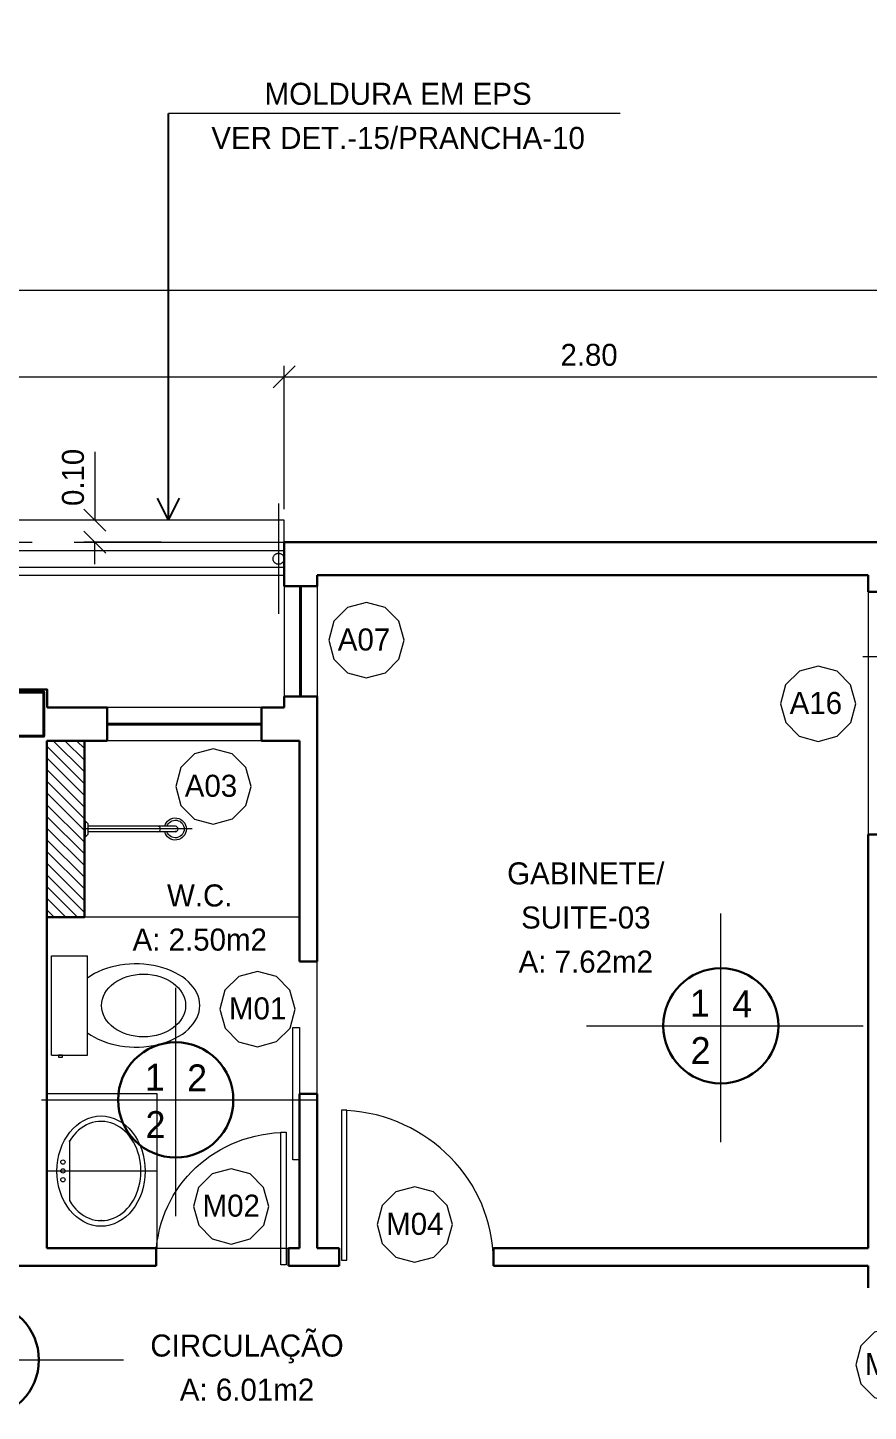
# Model space of a CAD drawing. Header units: metres. Extents: x 2.9 to 62.3, y 8 to 50.1.
# Drawn here: x 41.85 to 45.66, y 38.75 to 45.02 of the extents above; entities that cross this region are included whole.
import ezdxf
from ezdxf.enums import TextEntityAlignment as Align

# ---------------------------------------------------------------- set-up
doc = ezdxf.new("R2010")
doc.units = ezdxf.units.M
doc.header["$MEASUREMENT"] = 0
for name, pattern in [('DGN Style 2', [1.009767, 0.60586, -0.403907]), ('DGN Style 3', [1.413674, 1.009767, -0.403907]), ('DGN Style 4', [1.616637, 0.807814, -0.403907, 0.00101, -0.403907])]:
    doc.linetypes.add(name, pattern=pattern)
doc.layers.get('Defpoints').update_dxf_attribs({"lineweight": 0})
for name, color, linetype, lineweight in [('00-EDIFICACOES TÉRREO', 7, 'Continuous', 0), ('24 - Textos Gerais', 7, 'Continuous', 0), ('34 - Mobiliário', 7, 'Continuous', 0), ('CORNIJAS_VAR NA PLANTA PTIPO 1', 7, 'Continuous', 0), ('Cotas', 13, 'Continuous', 0), ('Level 1', 7, 'Continuous', 0), ('Level 12', 7, 'Continuous', 0), ('Level 24-1', 7, 'Continuous', 0), ('Level 3', 7, 'Continuous', 0), ('Level 36', 7, 'Continuous', 0), ('Level 45', 7, 'Continuous', 0), ('Level 46', 7, 'Continuous', 0), ('Level 50', 7, 'Continuous', 0), ('Level 62-1', 7, 'Continuous', 0), ('Level 7', 7, 'Continuous', 0)]:
    doc.layers.add(name, color=color, linetype=linetype, lineweight=lineweight)
doc.styles.add('Style-INTL_ENGINEERING', font='INTL_ENGINEERING.shx')
doc.dimstyles.get("Standard").update_dxf_attribs({"dimtxt": 0.18, "dimasz": 0.18, "dimexe": 0.18, "dimexo": 0.0625, "dimgap": 0.09, "dimtad": 0, "dimtih": 1, "dimtoh": 1, "dimdec": 4, "dimzin": 1, "dimdsep": 46, "dimtxsty": 'Standard', "dimcen": 0, "dimadec": 0, "dimazin": 0, "dimtfac": 1, "dimtdec": 4, "dimtofl": 0, "dimtmove": 0, "dimatfit": 3, "dimfxl": 0, "dimtolj": 1, "dimtzin": 1, "dimarcsym": 0})

# ---------------------------------------------------------------- blocks, each defined once
blk = doc.blocks.new('_Oblique')
at = {"color": 0, "linetype": 'ByBlock', "lineweight": -2}
blk.add_line((0.5, 0.5), (-0.5, -0.5), dxfattribs=at)
blk = doc.blocks.new('*D577')
at = {"layer": 'Cotas', "color": 2, "linetype": 'Continuous', "lineweight": 0}
for p, q in [((38.0346, 42.7385), (38.0346, 43.4886)), ((43.0146, 42.8385), (43.0146, 43.4886)), ((38.0346, 43.4391), (43.0146, 43.4391))]:
    blk.add_line(p, q, dxfattribs=at)
at = {"layer": 'Defpoints'}
for p in [(40.5246, 43.4391), (43.0146, 43.4391), (43.0146, 42.789), (38.0346, 42.689)]:
    blk.add_point(p, dxfattribs=at)
at = {"layer": 'Cotas', "color": 2, "linetype": 'Continuous', "lineweight": 0, "xscale": 0.0995, "yscale": 0.0995, "zscale": 0.0995, "rotation": 180}
blk.add_blockref('_Oblique', (38.0346, 43.4391), dxfattribs=at)
at = {"layer": 'Cotas', "color": 2, "linetype": 'Continuous', "lineweight": 0, "xscale": 0.0995, "yscale": 0.0995, "zscale": 0.0995}
blk.add_blockref('_Oblique', (43.0146, 43.4391), dxfattribs=at)
at = {"layer": 'Cotas', "color": 2, "linetype": 'Continuous', "lineweight": 0, "style": 'Style-INTL_ENGINEERING'}
blk.add_text('4.98', height=0.0995, dxfattribs=at).set_placement((40.3824, 43.5384), align=Align.MIDDLE_LEFT)
blk = doc.blocks.new('*D578')
at = {"layer": 'Cotas', "color": 2, "linetype": 'Continuous', "lineweight": 0}
for p, q in [((43.0146, 42.8385), (43.0146, 43.4886)), ((45.8145, 42.7385), (45.8145, 43.4886)), ((43.0146, 43.4391), (45.8145, 43.4391))]:
    blk.add_line(p, q, dxfattribs=at)
at = {"layer": 'Defpoints'}
for p in [(44.4145, 43.4391), (45.8145, 43.4391), (43.0146, 42.789), (45.8145, 42.689)]:
    blk.add_point(p, dxfattribs=at)
at = {"layer": 'Cotas', "color": 2, "linetype": 'Continuous', "lineweight": 0, "xscale": 0.0995, "yscale": 0.0995, "zscale": 0.0995, "rotation": 180}
blk.add_blockref('_Oblique', (43.0146, 43.4391), dxfattribs=at)
at = {"layer": 'Cotas', "color": 2, "linetype": 'Continuous', "lineweight": 0, "xscale": 0.0995, "yscale": 0.0995, "zscale": 0.0995}
blk.add_blockref('_Oblique', (45.8145, 43.4391), dxfattribs=at)
at = {"layer": 'Cotas', "color": 2, "linetype": 'Continuous', "lineweight": 0, "style": 'Style-INTL_ENGINEERING'}
blk.add_text('2.80', height=0.0995, dxfattribs=at).set_placement((44.2685, 43.5384), align=Align.MIDDLE_LEFT)
blk = doc.blocks.new('*D315')
at = {"layer": 'Cotas', "color": 2, "linetype": 'Continuous', "lineweight": 0}
for p, q in [((33.7253, 43.1867), (33.7253, 43.8808)), ((46.8646, 42.7385), (46.8646, 43.8808)), ((33.7253, 43.8313), (46.8646, 43.8313))]:
    blk.add_line(p, q, dxfattribs=at)
at = {"layer": 'Defpoints'}
for p in [(40.2949, 43.8313), (46.8646, 43.8313), (33.7253, 43.1372), (46.8646, 42.689)]:
    blk.add_point(p, dxfattribs=at)
at = {"layer": 'Cotas', "color": 2, "linetype": 'Continuous', "lineweight": 0, "xscale": 0.0995, "yscale": 0.0995, "zscale": 0.0995, "rotation": 180}
blk.add_blockref('_Oblique', (33.7253, 43.8313), dxfattribs=at)
at = {"layer": 'Cotas', "color": 2, "linetype": 'Continuous', "lineweight": 0, "xscale": 0.0995, "yscale": 0.0995, "zscale": 0.0995}
blk.add_blockref('_Oblique', (46.8646, 43.8313), dxfattribs=at)
at = {"layer": 'Cotas', "color": 2, "linetype": 'Continuous', "lineweight": 0, "style": 'Style-INTL_ENGINEERING'}
blk.add_text('13.14', height=0.0995, dxfattribs=at).set_placement((40.1646, 43.9306), align=Align.MIDDLE_LEFT)
blk = doc.blocks.new('*U132')
at = {"layer": '00-EDIFICACOES TÉRREO', "color": 4, "linetype": 'Continuous', "lineweight": 0, "flags": 128}
blk.add_lwpolyline([(0.00342, 0), (0.00294, 0.00172), (0.00172, 0.00296), (0, 0.00342), (-0.00171, 0.00296), (-0.00296, 0.00172), (-0.00341, 0), (-0.00294, -0.00171), (-0.00172, -0.00295), (-0.00001, -0.00341), (0.00173, -0.00294), (0.00295, -0.00171)], close=True, dxfattribs=at)
at = {"layer": '00-EDIFICACOES TÉRREO', "color": 4, "linetype": 'Continuous', "lineweight": 0, "style": 'Style-INTL_ENGINEERING'}
blk.add_text('A03', height=0.001999, rotation=359.9999, dxfattribs=at).set_placement((-0.00259, -0.00093))
blk = doc.blocks.new('*U133')
at = {"layer": '00-EDIFICACOES TÉRREO', "color": 4, "linetype": 'Continuous', "lineweight": 0, "flags": 128}
blk.add_lwpolyline([(0.00342, 0), (0.00294, 0.00172), (0.00172, 0.00296), (0, 0.00342), (-0.00171, 0.00296), (-0.00296, 0.00172), (-0.00341, 0), (-0.00294, -0.00171), (-0.00172, -0.00295), (-0.00001, -0.00341), (0.00173, -0.00294), (0.00295, -0.00171)], close=True, dxfattribs=at)
at = {"layer": '00-EDIFICACOES TÉRREO', "color": 4, "linetype": 'Continuous', "lineweight": 0, "style": 'Style-INTL_ENGINEERING'}
blk.add_text('M02', height=0.001999, rotation=359.9999, dxfattribs=at).set_placement((-0.00259, -0.00093))
blk = doc.blocks.new('*U134')
at = {"layer": '00-EDIFICACOES TÉRREO', "color": 4, "linetype": 'Continuous', "lineweight": 0, "flags": 128}
blk.add_lwpolyline([(0.00342, 0), (0.00294, 0.00172), (0.00172, 0.00296), (0, 0.00342), (-0.00171, 0.00296), (-0.00296, 0.00172), (-0.00341, 0), (-0.00294, -0.00171), (-0.00172, -0.00295), (-0.00001, -0.00341), (0.00173, -0.00294), (0.00295, -0.00171)], close=True, dxfattribs=at)
at = {"layer": '00-EDIFICACOES TÉRREO', "color": 4, "linetype": 'Continuous', "lineweight": 0, "style": 'Style-INTL_ENGINEERING'}
blk.add_text('M01', height=0.001999, rotation=359.9999, dxfattribs=at).set_placement((-0.00259, -0.00093))
blk = doc.blocks.new('*U135')
at = {"layer": '00-EDIFICACOES TÉRREO', "color": 4, "linetype": 'Continuous', "lineweight": 0, "flags": 128}
blk.add_lwpolyline([(0.00342, 0), (0.00294, 0.00172), (0.00172, 0.00296), (0, 0.00342), (-0.00171, 0.00296), (-0.00296, 0.00172), (-0.00341, 0), (-0.00294, -0.00171), (-0.00172, -0.00295), (-0.00001, -0.00341), (0.00173, -0.00294), (0.00295, -0.00171)], close=True, dxfattribs=at)
at = {"layer": '00-EDIFICACOES TÉRREO', "color": 4, "linetype": 'Continuous', "lineweight": 0, "style": 'Style-INTL_ENGINEERING'}
blk.add_text('A16', height=0.001999, rotation=359.9999, dxfattribs=at).set_placement((-0.00259, -0.00093))
blk = doc.blocks.new('*U136')
at = {"layer": '00-EDIFICACOES TÉRREO', "color": 4, "linetype": 'Continuous', "lineweight": 0, "flags": 128}
blk.add_lwpolyline([(0.00342, 0), (0.00294, 0.00172), (0.00172, 0.00296), (0, 0.00342), (-0.00171, 0.00296), (-0.00296, 0.00172), (-0.00341, 0), (-0.00294, -0.00171), (-0.00172, -0.00295), (-0.00001, -0.00341), (0.00173, -0.00294), (0.00295, -0.00171)], close=True, dxfattribs=at)
at = {"layer": '00-EDIFICACOES TÉRREO', "color": 4, "linetype": 'Continuous', "lineweight": 0, "style": 'Style-INTL_ENGINEERING'}
blk.add_text('A07', height=0.001999, rotation=359.9999, dxfattribs=at).set_placement((-0.00259, -0.00093))
blk = doc.blocks.new('*U151')
at = {"layer": '00-EDIFICACOES TÉRREO', "color": 4, "linetype": 'Continuous', "lineweight": 0, "flags": 128}
blk.add_lwpolyline([(0.00342, 0), (0.00294, 0.00172), (0.00172, 0.00296), (0, 0.00342), (-0.00171, 0.00296), (-0.00296, 0.00172), (-0.00341, 0), (-0.00294, -0.00171), (-0.00172, -0.00295), (-0.00001, -0.00341), (0.00173, -0.00294), (0.00295, -0.00171)], close=True, dxfattribs=at)
at = {"layer": '00-EDIFICACOES TÉRREO', "color": 4, "linetype": 'Continuous', "lineweight": 0, "style": 'Style-INTL_ENGINEERING'}
blk.add_text('M04', height=0.001999, rotation=359.9999, dxfattribs=at).set_placement((-0.00259, -0.00093))
blk = doc.blocks.new('INDESP_5')
at = {"layer": 'Level 3', "color": 131, "linetype": 'Continuous', "lineweight": 0}
for p, q in [((0.01506, -0.01302), (0.01507, 0.01257)), ((0.00001, 0), (0.03099, 0))]:
    blk.add_line(p, q, dxfattribs=at)
at = {"layer": 'Level 3', "color": 131, "linetype": 'Continuous', "lineweight": 13}
blk.add_line((0.0221, 0), (0.02213, 0.00002), dxfattribs=at)
at = {"layer": 'Level 3', "color": 131, "linetype": 'Continuous', "lineweight": 30}
blk.add_circle((0.01505, 0.00001), 0.00645, dxfattribs=at)
at = {"layer": 'Level 3', "color": 131, "linetype": 'Continuous', "lineweight": 30, "style": 'Style-INTL_ENGINEERING'}
for s, p in [('1', (0.01159, 0.00105)), ('3', (0.01633, 0.00098)), ('2', (0.01167, -0.00425))]:
    blk.add_text(s, height=0.003, rotation=0, dxfattribs=at).set_placement(p)
blk = doc.blocks.new('INDESP_4')
at = {"layer": 'Level 3', "color": 131, "linetype": 'Continuous', "lineweight": 0}
for p, q in [((0.01506, -0.01302), (0.01507, 0.01257)), ((0.00001, 0), (0.03099, 0))]:
    blk.add_line(p, q, dxfattribs=at)
at = {"layer": 'Level 3', "color": 131, "linetype": 'Continuous', "lineweight": 13}
blk.add_line((0.0221, 0), (0.02213, 0.00002), dxfattribs=at)
at = {"layer": 'Level 3', "color": 131, "linetype": 'Continuous', "lineweight": 30}
blk.add_circle((0.01505, 0.00001), 0.00645, dxfattribs=at)
at = {"layer": 'Level 3', "color": 131, "linetype": 'Continuous', "lineweight": 30, "style": 'Style-INTL_ENGINEERING'}
for s, p in [('1', (0.01159, 0.00105)), ('4', (0.01633, 0.00098)), ('2', (0.01167, -0.00425))]:
    blk.add_text(s, height=0.003, rotation=0, dxfattribs=at).set_placement(p)
blk = doc.blocks.new('INDESP_6')
at = {"layer": 'Level 3', "color": 131, "linetype": 'Continuous', "lineweight": 0}
for p, q in [((0.01506, -0.01302), (0.01507, 0.01257)), ((0.00001, 0), (0.03099, 0))]:
    blk.add_line(p, q, dxfattribs=at)
at = {"layer": 'Level 3', "color": 131, "linetype": 'Continuous', "lineweight": 13}
blk.add_line((0.0221, 0), (0.02213, 0.00002), dxfattribs=at)
at = {"layer": 'Level 3', "color": 131, "linetype": 'Continuous', "lineweight": 30}
blk.add_circle((0.01505, 0.00001), 0.00645, dxfattribs=at)
at = {"layer": 'Level 3', "color": 131, "linetype": 'Continuous', "lineweight": 30, "style": 'Style-INTL_ENGINEERING'}
for s, p in [('1', (0.01159, 0.00105)), ('2', (0.01633, 0.00098)), ('2', (0.01167, -0.00425))]:
    blk.add_text(s, height=0.003, rotation=0, dxfattribs=at).set_placement(p)
blk = doc.blocks.new('TerminatorOpen')
at = {"color": 0, "linetype": 'ByBlock', "lineweight": -2}
for q in [(-1, 0.5), (-1, 0), (-1, -0.5)]:
    blk.add_line((0, 0), q, dxfattribs=at)
blk = doc.blocks.new('*D356')
at = {"layer": 'Cotas', "color": 2, "linetype": 'Continuous', "lineweight": 0}
for p, q in [((42.1563, 43.0981), (42.1563, 42.789)), ((42.4565, 42.789), (42.1068, 42.789)), ((42.4565, 42.689), (42.1068, 42.689)), ((42.1563, 42.5895), (42.1563, 42.689))]:
    blk.add_line(p, q, dxfattribs=at)
at = {"layer": 'Defpoints'}
for p in [(42.1563, 42.9757), (42.506, 42.789), (42.1563, 42.689), (42.506, 42.689)]:
    blk.add_point(p, dxfattribs=at)
at = {"layer": 'Cotas', "color": 2, "linetype": 'Continuous', "lineweight": 0, "xscale": 0.0995, "yscale": 0.0995, "zscale": 0.0995}
for p, rotation in [((42.1563, 42.789), 270), ((42.1563, 42.689), 90)]:
    blk.add_blockref('_Oblique', p, dxfattribs=dict(at, rotation=rotation))
at = {"layer": 'Cotas', "color": 2, "linetype": 'Continuous', "lineweight": 0, "style": 'Style-INTL_ENGINEERING'}
blk.add_text('0.10', height=0.0995, rotation=90, dxfattribs=at).set_placement((42.057, 42.8533), align=Align.MIDDLE_LEFT)
blk = doc.blocks.new('SANCXP_4')
at = {"layer": '24 - Textos Gerais', "color": 172, "linetype": 'Continuous', "lineweight": 0}
for p, q in [((0.06, -0.449), (0.06, 0.449)), ((0.06, 0.449), (0.386, 0.449)), ((0.386, -0.449), (0.386, 0.449)), ((0.06, -0.449), (0.386, -0.449))]:
    blk.add_line(p, q, dxfattribs=at)
at = {"layer": '24 - Textos Gerais', "color": 172, "linetype": 'Continuous', "lineweight": 0, "flags": 128}
blk.add_lwpolyline([(0.125, -0.468), (0.16, -0.468), (0.16, -0.449), (0.125, -0.449)], close=True, dxfattribs=at)
at = {"layer": '24 - Textos Gerais', "color": 172, "linetype": 'Continuous', "lineweight": 0}
blk.add_ellipse((0.825, 0), major_axis=(-0.581, 0), ratio=0.649123, start_param=0.716078, end_param=5.567107, dxfattribs=at)
blk.add_ellipse((0.896, 0), major_axis=(-0.381, 0), ratio=0.746923, dxfattribs=at)
blk = doc.blocks.new('*U58')
at = {"layer": '24 - Textos Gerais', "color": 172, "linetype": 'Continuous', "lineweight": 0}
for p, q in [((-0.2441, 0.035), (-0.2441, -0.035)), ((-0.2441, 0.035), (-0.2391, 0.035)), ((-0.2391, 0.035), (-0.2391, -0.035)), ((-0.2291, 0.025), (-0.2391, 0.035)), ((-0.2291, -0.025), (-0.2291, 0.025)), ((0.168, 0.0125), (-0.2291, 0.0125)), ((-0.2441, -0.035), (-0.2391, -0.035)), ((-0.2391, -0.035), (-0.2291, -0.025)), ((0.168, -0.0125), (-0.2291, -0.0125))]:
    blk.add_line(p, q, dxfattribs=at)
at = {"layer": '24 - Textos Gerais', "color": 172, "linetype": 'DGN Style 4', "lineweight": 13}
blk.add_line((0.2441, 0), (-0.2441, 0), dxfattribs=at)
at = {"layer": '24 - Textos Gerais', "color": 172, "linetype": 'Continuous', "lineweight": 0, "extrusion": (0, 0, -1)}
for centre in [(-0.088, 0), (-0.168, 0)]:
    blk.add_arc(centre, 0.0125, 90, 270, dxfattribs=at)
at = {"layer": '24 - Textos Gerais', "color": 172, "linetype": 'Continuous', "lineweight": 0}
for radius, start, end in [(0.05, 194.47751, 165.52249), (0.04, 198.20996, 161.79004)]:
    blk.add_arc((0.168, 0), radius, start, end, dxfattribs=at)
blk.add_point((0.168, 0.011), dxfattribs=at)
blk = doc.blocks.new('*U59')
at = {"layer": '24 - Textos Gerais', "color": 172, "linetype": 'Continuous', "lineweight": 13}
blk.add_line((-0.147, -0.136), (-0.147, 0.133), dxfattribs=at)
at = {"layer": '24 - Textos Gerais', "color": 172, "linetype": 'DGN Style 4', "lineweight": 13}
blk.add_line((-0.25, -0.001), (0.25, -0.001), dxfattribs=at)
at = {"layer": '24 - Textos Gerais', "color": 172, "linetype": 'Continuous', "lineweight": 13, "extrusion": (0, 0, -1)}
for centre in [(0.177, 0.039), (0.177, -0.001), (0.177, -0.041)]:
    blk.add_circle(centre, 0.01, dxfattribs=at)
blk.add_ellipse((-0.004, 0), major_axis=(0, 0.25), ratio=0.8, dxfattribs=at)
blk.add_ellipse((-0.0033, -0.0006), major_axis=(0, 0.225), ratio=0.8, start_param=5.350888, end_param=10.349301, dxfattribs=at)
at = {"layer": '24 - Textos Gerais', "color": 172, "linetype": 'Continuous', "lineweight": 13}
for p in [(-0.003, 0.224), (-0.003, 0.224), (-0.147, -0.136)]:
    blk.add_point(p, dxfattribs=at)
blk = doc.blocks.new('*U19')
at = {"layer": 'Level 36', "color": 172, "linetype": 'Continuous', "lineweight": 13}
for p, q in [((12.585, 3.08), (11.6099, 3.08)), ((11.9391, 2.28), (11.4391, 2.28)), ((11.9391, 1.58), (11.9391, 2.28))]:
    blk.add_line(p, q, dxfattribs=at)
at = {"layer": '24 - Textos Gerais', "color": 172, "linetype": 'Continuous', "lineweight": 0, "extrusion": (0, 0, -1), "rotation": 180}
blk.add_blockref('*U58', (-11.854, 3.48), dxfattribs=at)
at = {"layer": '24 - Textos Gerais', "color": 172, "linetype": 'Continuous', "lineweight": 0, "xscale": 0.5000000000216841, "yscale": 0.5000000000216841, "zscale": 0.5000000000216841, "rotation": 359.9994663905647}
blk.add_blockref('SANCXP_4', (11.4298, 2.68), dxfattribs=at)
at = {"layer": '24 - Textos Gerais', "color": 172, "linetype": 'Continuous', "lineweight": 13, "extrusion": (0, 0, -1), "rotation": 180}
blk.add_blockref('*U59', (-11.6891, 1.929), dxfattribs=at)
blk = doc.blocks.new('P60D')
at = {"layer": '00-EDIFICACOES TÉRREO', "color": 7, "linetype": 'Continuous', "lineweight": 13}
for p, q in [((0.035, 0.605), (0.01, 0.605)), ((0.01, 0.605), (0.01, 0.005)), ((0.035, 0.005), (0.035, 0.605)), ((0.01, 0.005), (0.035, 0.005))]:
    blk.add_line(p, q, dxfattribs=at)
blk.add_ellipse((-0.008, 0.0175), major_axis=(0.5808, 0.1881), ratio=0.957694, start_param=5.970015, end_param=7.482445, dxfattribs=at)
at = {"layer": 'CORNIJAS_VAR NA PLANTA PTIPO 1', "color": 7, "linetype": 'Continuous', "lineweight": 30}
for p, q in [((0, 0), (0, 0.08)), ((0.6, 0), (0.6, 0.08))]:
    blk.add_line(p, q, dxfattribs=at)
blk = doc.blocks.new('*U74')
at = {"layer": '34 - Mobiliário', "color": 7, "linetype": 'DGN Style 3', "lineweight": 40}
blk.add_line((0.35, 0), (-0.35, 0), dxfattribs=at)
at = {"layer": 'CORNIJAS_VAR NA PLANTA PTIPO 1', "color": 7, "linetype": 'Continuous', "lineweight": 30}
for p, q in [((-0.35, -0.075), (-0.35, 0.075)), ((0.35, -0.075), (0.35, 0.075))]:
    blk.add_line(p, q, dxfattribs=at)
at = {"layer": 'CORNIJAS_VAR NA PLANTA PTIPO 1', "color": 7, "linetype": 'Continuous', "lineweight": 0}
for p, q in [((0.35, 0.075), (-0.35, 0.075)), ((0.35, -0.075), (-0.35, -0.075))]:
    blk.add_line(p, q, dxfattribs=at)
blk = doc.blocks.new('*U75')
at = {"layer": '00-EDIFICACOES TÉRREO', "color": 7, "linetype": 'Continuous', "lineweight": 13, "flags": 128}
for points in [[(-0.03002, 0.54999), (-0.03002, 0.5), (-0.00004, 0.49999), (-0.00002, 0.54998)], [(-0.03, 0.02499), (-0.03002, 0.5), (-0.02002, 0.5), (-0.01998, 0.025)], [(-0.01004, 0.5), (-0.01, 0.02498), (0, 0.02501), (-0.00004, 0.49999)], [(-0.03, -0.02499), (-0.03, 0.02499), (0, 0.02501), (0, -0.025)], [(-0.00002, 0.02497), (-0.00004, -0.02501), (0.02996, -0.02501), (0.02996, 0.02498)], [(0, -0.50002), (-0.00004, -0.02501), (0.01, -0.02499), (0.00998, -0.5)], [(0.01996, -0.02502), (0.01998, -0.50002), (0.02998, -0.50001), (0.02996, -0.02501)], [(0, -0.55001), (0, -0.50002), (0.02998, -0.50001), (0.02998, -0.55002)]]:
    blk.add_lwpolyline(points, close=True, dxfattribs=at)
at = {"layer": 'CORNIJAS_VAR NA PLANTA PTIPO 1', "color": 7, "linetype": 'Continuous', "lineweight": 0}
for p, q in [((-0.07506, 0.55), (-0.07502, -0.55002)), ((0.07502, 0.55001), (0.07506, -0.55001))]:
    blk.add_line(p, q, dxfattribs=at)
at = {"layer": 'CORNIJAS_VAR NA PLANTA PTIPO 1', "color": 7, "linetype": 'Continuous', "lineweight": 30, "flags": 128}
for points in [[(-0.07506, 0.55), (0.07502, 0.55001)], [(-0.07504, -0.55001), (0.07504, -0.55001)]]:
    blk.add_lwpolyline(points, dxfattribs=at)
blk = doc.blocks.new('*U76')
at = {"layer": '34 - Mobiliário', "color": 7, "linetype": 'Continuous', "lineweight": 40}
blk.add_line((0, 0.25), (0, -0.25), dxfattribs=at)
at = {"layer": 'CORNIJAS_VAR NA PLANTA PTIPO 1', "color": 7, "linetype": 'Continuous', "lineweight": 0}
for p, q in [((-0.075, 0.25), (-0.075, -0.25)), ((0.075, 0.25), (0.075, -0.25))]:
    blk.add_line(p, q, dxfattribs=at)
at = {"layer": 'CORNIJAS_VAR NA PLANTA PTIPO 1', "color": 7, "linetype": 'Continuous', "lineweight": 30}
for p, q in [((-0.075, 0.25), (0.075, 0.25)), ((-0.075, -0.25), (0.075, -0.25))]:
    blk.add_line(p, q, dxfattribs=at)
blk = doc.blocks.new('P70D')
at = {"layer": '00-EDIFICACOES TÉRREO', "color": 7, "linetype": 'Continuous', "lineweight": 13}
for p, q in [((0.035, 0.705), (0.01, 0.705)), ((0.01, 0.705), (0.01, 0.025)), ((0.035, 0.025), (0.035, 0.705)), ((0.01, 0.025), (0.035, 0.025))]:
    blk.add_line(p, q, dxfattribs=at)
blk.add_ellipse((0.0073, 0.032), major_axis=(0.6611, -0.2141), ratio=0.965677, start_param=0.313159, end_param=1.833935, dxfattribs=at)
at = {"layer": 'CORNIJAS_VAR NA PLANTA PTIPO 1', "color": 7, "linetype": 'Continuous', "lineweight": 30}
for p, q in [((0, 0), (0, 0.08)), ((0.7, 0), (0.7, 0.08))]:
    blk.add_line(p, q, dxfattribs=at)
blk = doc.blocks.new('*U191')
at = {"layer": 'Level 1', "color": 3, "linetype": 'DGN Style 4', "lineweight": 0}
blk.add_line((0, 0.25), (0, -0.25), dxfattribs=at)
at = {"layer": 'Level 50', "color": 190, "linetype": 'DGN Style 2', "lineweight": 0}
blk.add_circle((0, 0), 0.025, dxfattribs=at)
blk = doc.blocks.new('*U173')
at = {"layer": 'CORNIJAS_VAR NA PLANTA PTIPO 1', "color": 7, "linetype": 'Continuous', "lineweight": 13, "flags": 128}
blk.add_lwpolyline([(12.5147, 4.89), (12.5147, 4.99), (7.4347, 4.99), (7.4347, 4.14)], dxfattribs=at)
at = {"layer": 'Level 50', "color": 190, "linetype": 'Continuous', "lineweight": 13}
for p, q in [((7.5722, 4.8525), (12.5147, 4.8525)), ((7.6472, 4.7775), (12.5147, 4.7775))]:
    blk.add_line(p, q, dxfattribs=at)
at = {"layer": 'Level 7', "color": 7, "linetype": 'DGN Style 3', "lineweight": 13}
blk.add_line((7.5347, 4.89), (12.5147, 4.89), dxfattribs=at)
at = {"layer": 'Level 7', "color": 7, "linetype": 'Continuous', "lineweight": 13}
blk.add_line((7.6847, 4.74), (12.5147, 4.74), dxfattribs=at)
at = {"layer": 'Level 50', "color": 190, "linetype": 'DGN Style 2', "lineweight": 0}
blk.add_blockref('*U191', (12.4897, 4.815), dxfattribs=at)

msp = doc.modelspace()

# ---------------------------------------------------------------- linework, layer by layer
at = {"layer": '00-EDIFICACOES TÉRREO', "color": 7, "linetype": 'Continuous', "lineweight": 13, "flags": 128}
msp.add_lwpolyline([(43.0546, 40.489), (43.0846, 40.489), (43.0846, 39.889), (43.0546, 39.889)], close=True, dxfattribs=at)
at = {"layer": 'CORNIJAS_VAR NA PLANTA PTIPO 1', "color": 7, "linetype": 'Continuous', "lineweight": 30}
for p, q in [((43.0145, 42.689), (45.8145, 42.689)), ((43.0145, 42.489), (43.0145, 42.689)), ((43.1645, 42.539), (45.6645, 42.539)), ((43.1645, 42.489), (43.1645, 42.539)), ((45.6645, 42.464), (45.6645, 42.539)), ((43.0145, 41.939), (43.0145, 41.989)), ((43.1645, 40.789), (43.1645, 41.9891)), ((41.9396, 41.939), (42.212, 41.939)), ((42.912, 41.939), (43.0145, 41.939)), ((41.9394, 41.789), (42.212, 41.789)), ((42.912, 41.789), (43.0846, 41.789)), ((43.0846, 40.789), (43.0846, 41.789)), ((45.6645, 39.489), (45.6645, 41.364)), ((43.0846, 40.789), (43.1645, 40.789)), ((43.0846, 40.189), (43.1645, 40.189)), ((43.0846, 39.489), (43.0846, 40.189)), ((43.1645, 39.489), (43.1645, 40.189)), ((41.9394, 39.489), (41.9394, 39.8157)), ((41.9394, 39.489), (42.4345, 39.489)), ((43.0346, 39.489), (43.0846, 39.489)), ((43.1645, 39.489), (43.2646, 39.489)), ((43.9646, 39.489), (45.6645, 39.489)), ((41.7894, 39.409), (42.4345, 39.409)), ((43.0345, 39.409), (43.2646, 39.409)), ((43.9643, 39.409), (45.6645, 39.409)), ((45.6645, 39.309), (45.6645, 39.409))]:
    msp.add_line(p, q, dxfattribs=at)
at = {"layer": 'CORNIJAS_VAR NA PLANTA PTIPO 1', "color": 7, "linetype": 'Continuous', "lineweight": 0}
for p, q in [((43.1645, 40.189), (43.1645, 40.789)), ((42.4345, 39.489), (43.0345, 39.489))]:
    msp.add_line(p, q, dxfattribs=at)
at = {"layer": 'CORNIJAS_VAR NA PLANTA PTIPO 1', "color": 7, "linetype": 'Continuous', "lineweight": 30, "flags": 128}
msp.add_lwpolyline([(39.5346, 42.0217), (41.9396, 42.0217), (41.9396, 41.939)], dxfattribs=at)
at = {"layer": 'Level 12', "color": 2, "linetype": 'Continuous', "lineweight": 13}
msp.add_line((44.5388, 44.6317), (42.4908, 44.6317), dxfattribs=at)
at = {"layer": 'Level 24-1', "color": 7, "linetype": 'DGN Style 2', "lineweight": 0, "flags": 128}
msp.add_lwpolyline([(33.7253, 41.9391), (38.0346, 41.939), (38.0346, 42.689), (46.8646, 42.689), (46.8646, 41.289), (50.6245, 41.289), (50.6245, 34.579), (49.9246, 34.579), (49.9246, 34.079), (49.3745, 33.529), (39.8467, 33.529), (39.2267, 32.909), (31.9114, 32.909), (31.6938, 33.1263), (29.3053, 33.1263), (29.0877, 32.909), (21.7724, 32.909), (21.1524, 33.529), (11.6245, 33.529), (11.0746, 34.079), (11.0746, 34.579), (10.3745, 34.579), (10.3745, 41.289), (14.1346, 41.289), (14.1346, 42.689), (22.9645, 42.689), (22.9645, 41.939), (27.2738, 41.939), (27.2738, 46.7246), (33.7241, 46.7246), (33.7253, 41.9391)], dxfattribs=at)
at = {"layer": 'Level 45', "color": 6, "linetype": 'Continuous', "lineweight": 0}
for p, q in [((42.1094, 41.6474), (41.9678, 41.789)), ((42.1094, 41.7004), (42.0208, 41.789)), ((42.1094, 41.7535), (42.0738, 41.789)), ((42.1094, 41.5944), (41.9394, 41.7644)), ((42.1094, 41.5413), (41.9394, 41.7113)), ((42.1094, 41.4883), (41.9394, 41.6583)), ((42.1094, 41.4353), (41.9394, 41.6053)), ((42.1094, 41.3822), (41.9394, 41.5522)), ((42.1094, 41.3292), (41.9394, 41.4992)), ((42.1094, 41.2762), (41.9394, 41.4462)), ((42.1094, 41.2231), (41.9394, 41.3931)), ((42.1094, 41.1701), (41.9394, 41.3401)), ((42.1094, 41.1171), (41.9394, 41.2871)), ((42.1094, 41.064), (41.9394, 41.234)), ((42.1094, 41.011), (41.9394, 41.181)), ((42.0783, 40.989), (41.9394, 41.128)), ((42.0253, 40.989), (41.9394, 41.0749)), ((41.9723, 40.989), (41.9394, 41.0219))]:
    msp.add_line(p, q, dxfattribs=at)
at = {"layer": 'Level 45', "color": 6, "linetype": 'Continuous', "lineweight": 30, "flags": 128}
msp.add_lwpolyline([(41.9394, 41.789), (42.1094, 41.789), (42.1094, 40.989), (41.9394, 40.989)], close=True, dxfattribs=at)
at = {"layer": 'Level 46', "color": 7, "linetype": 'Continuous', "lineweight": 30}
msp.add_line((41.9394, 41.789), (41.9394, 39.8157), dxfattribs=at)
at = {"layer": 'Level 46', "color": 120, "linetype": 'Continuous', "lineweight": 40, "flags": 128}
msp.add_lwpolyline([(39.6245, 42.0096), (41.9245, 42.0096), (41.9245, 41.8096), (39.6245, 41.8096)], close=True, dxfattribs=at)

# ---------------------------------------------------------------- block references
at = {"layer": '00-EDIFICACOES TÉRREO', "color": 4, "linetype": 'Continuous', "lineweight": 0, "xscale": 50.00000000487893, "yscale": 50.00000000487893, "zscale": 50.00000000487893, "rotation": 0.0008004141529982}
for name, p in [('*U136', (43.3878, 42.2445)), ('*U135', (45.4372, 41.9567)), ('*U132', (42.6937, 41.5814)), ('*U134', (42.8943, 40.5723)), ('*U133', (42.7746, 39.6782)), ('*U151', (43.6071, 39.5957)), ('*U151', (45.7782, 38.9598))]:
    msp.add_blockref(name, p, dxfattribs=at)
at = {"layer": 'CORNIJAS_VAR NA PLANTA PTIPO 1', "color": 7, "linetype": 'Continuous', "lineweight": 0}
for name, p in [('*U76', (43.0896, 42.239)), ('*U75', (45.7395, 41.914))]:
    msp.add_blockref(name, p, dxfattribs=at)
at = {"layer": 'CORNIJAS_VAR NA PLANTA PTIPO 1', "color": 7, "linetype": 'Continuous', "lineweight": 30}
msp.add_blockref('*U74', (42.562, 41.864), dxfattribs=at)
for name, p, xscale, yscale, rotation in [('P70D', (43.2646, 39.4091), 1.000004656718364, 1.000004656718364, 359.9991995895742), ('P60D', (43.0345, 39.409), 1.000004656664151, -1.000004656664151, 179.9994663930494)]:
    msp.add_blockref(name, p, dxfattribs=dict(at, xscale=xscale, yscale=yscale, rotation=rotation))
at = {"layer": 'Level 3', "color": 131, "linetype": 'Continuous', "lineweight": 30, "xscale": 40.50002794240174, "yscale": 40.50002794240174, "zscale": 40.50002794240174, "rotation": 0.0006587766262007}
for name, p in [('INDESP_5', (45.6389, 42.1705)), ('INDESP_4', (44.3858, 40.4962)), ('INDESP_6', (41.9137, 40.1606)), ('INDESP_4', (41.0318, 38.982))]:
    msp.add_blockref(name, p, dxfattribs=at)
at = {"layer": 'Level 36', "color": 172, "linetype": 'Continuous', "lineweight": 13}
msp.add_blockref('*U19', (30.4996, 37.909), dxfattribs=at)
at = {"layer": 'Level 62-1', "color": 7, "linetype": 'Continuous', "lineweight": 13}
msp.add_blockref('*U173', (30.4998, 37.799), dxfattribs=at)

# ---------------------------------------------------------------- texts
at = {"layer": 'Level 12', "color": 2, "linetype": 'Continuous', "lineweight": 13, "attachment_point": 5, "line_spacing_factor": 1.200006, "style": 'Style-INTL_ENGINEERING'}
for s, insert, char_height in [('MOLDURA EM EPS\\PVER DET.-15/PRANCHA-10\\P', (43.5319, 44.6209), 0.099999), ('GABINETE/\\PSUITE-03\\PA: 7.62m2\\P', (44.3831, 40.987), 0.1), ('W.C.\\PA: 2.50m2\\P', (42.6323, 40.987), 0.1), ('CIRCULAÇÃO\\PA: 6.01m2\\P', (42.8465, 38.9468), 0.1)]:
    msp.add_mtext(s, dxfattribs=dict(at, insert=insert, char_height=char_height))

# ---------------------------------------------------------------- dimensions: what is measured, and where the dimension line sits
at = {"layer": 'Cotas', "color": 2, "linetype": 'Continuous', "lineweight": 0}
for base, p1, p2, picture, middle in [((46.8646, 43.8313), (33.7253, 43.1372), (46.8646, 42.689), '*D315', (40.2949, 43.8313)), ((43.0145, 43.4391), (38.0346, 42.689), (43.0145, 42.789), '*D577', (40.5246, 43.4391)), ((45.8145, 43.4391), (43.0145, 42.789), (45.8145, 42.689), '*D578', (44.4145, 43.4391))]:
    dim = msp.add_linear_dim(base=base, p1=p1, p2=p2, dimstyle='Standard', override={"dimtxt": 0.0995, "dimasz": 0.0995, "dimexe": 0.0495, "dimexo": 0.0495, "dimgap": 0.0495, "dimtad": 1, "dimtih": 0, "dimtoh": 0, "dimdec": 2, "dimzin": 3, "dimtxsty": 'Style-INTL_ENGINEERING', "dimblk": 'Oblique', "dimclre": 2, "dimtdec": 2, "dimatfit": 1, "dimfrac": 2, "dimtolj": 0, "dimtzin": 3, "dimlwe": 0}, dxfattribs=at)
    dim.commit()
    dim.dimension.update_dxf_attribs({"geometry": picture, "text_midpoint": middle})
dim = msp.add_linear_dim(base=(42.1563, 42.689), p1=(42.506, 42.789), p2=(42.506, 42.689), angle=270, dimstyle='Standard', override={"dimtxt": 0.0995, "dimasz": 0.0995, "dimexe": 0.0495, "dimexo": 0.0495, "dimgap": 0.0495, "dimtad": 1, "dimtih": 0, "dimtoh": 0, "dimdec": 2, "dimzin": 3, "dimtxsty": 'Style-INTL_ENGINEERING', "dimblk": 'Oblique', "dimclre": 2, "dimtdec": 2, "dimatfit": 1, "dimfrac": 2, "dimtolj": 0, "dimtzin": 3, "dimlwe": 0}, dxfattribs=at)
dim.commit()
dim.dimension.update_dxf_attribs({"geometry": '*D356', "text_midpoint": (42.1563, 42.9757), "dimtype": 160})

# ---------------------------------------------------------------- leaders
at = {"layer": 'Level 12', "color": 2, "linetype": 'Continuous', "lineweight": 13}
msp.add_leader([(42.4908, 42.789), (42.4908, 44.6317)], dimstyle='Standard', override={"dimtxt": 0.0995, "dimasz": 0.0995, "dimgap": 0, "dimtad": 1, "dimtxsty": 'Style-INTL_ENGINEERING', "dimldrblk": 'TerminatorOpen'}, dxfattribs=at)

doc.saveas('drawing.dxf')
